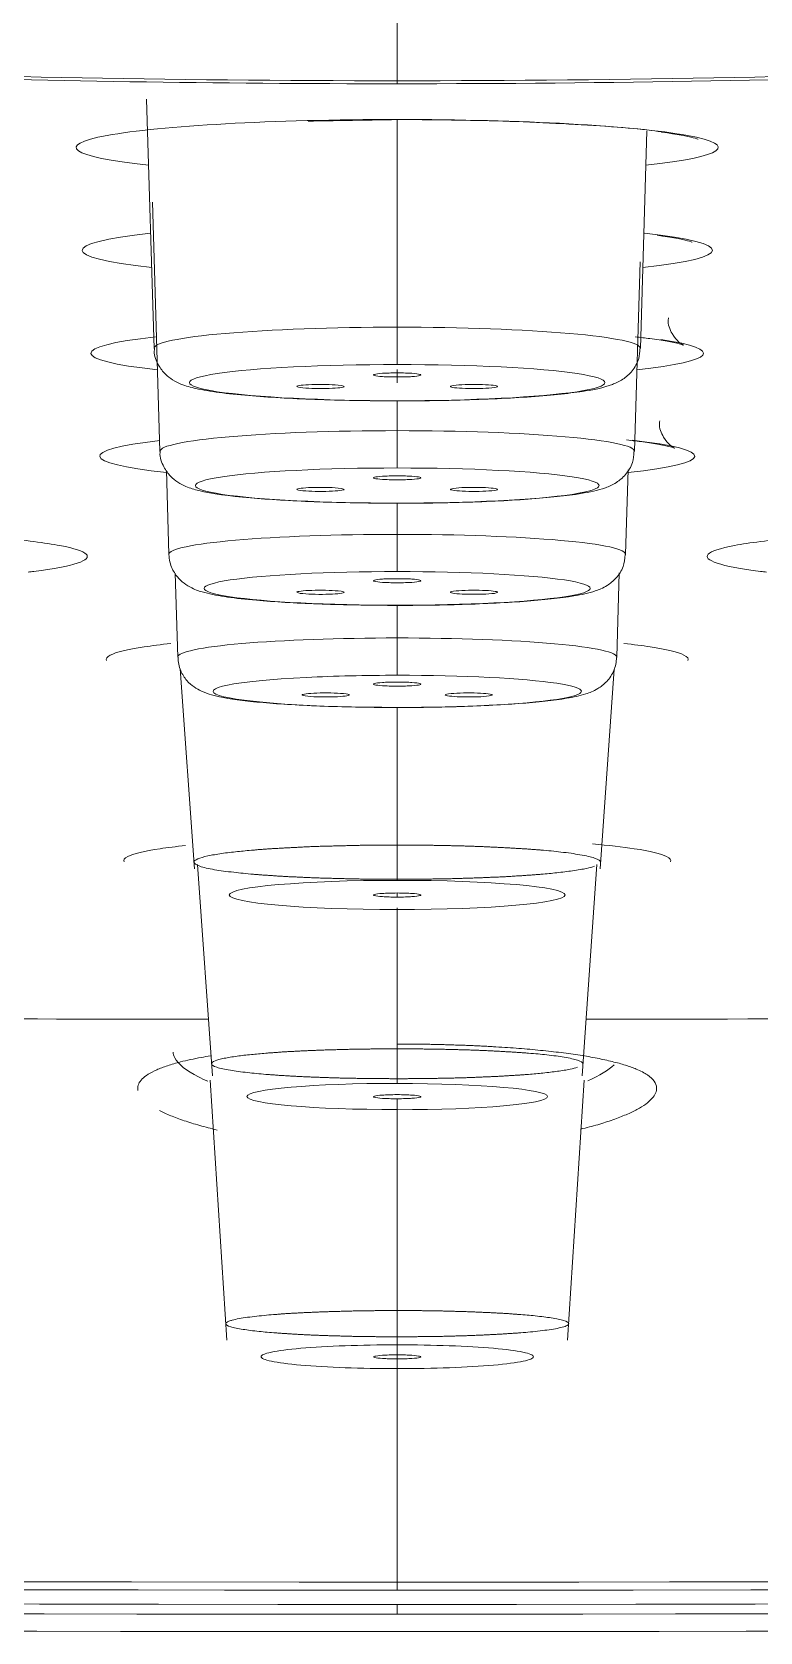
# Model space of a CAD drawing. Extents: x 19821 to 22981, y -91 to 2224.
# Drawn here: x 20687.25 to 20693.41, y 1291.2 to 1304.75 of the extents above; entities that cross this region are included whole.
import ezdxf

# ---------------------------------------------------------------- set-up
doc = ezdxf.new("R2010")
doc.units = 0
doc.header["$LTSCALE"] = 10
doc.header["$MEASUREMENT"] = 0
doc.layers.add('1', color=7, linetype='CONTINUOUS')

msp = doc.modelspace()

# ---------------------------------------------------------------- linework, layer by layer
at = {"layer": '1', "color": 7, "linetype": 'Continuous', "lineweight": 13}
for p, q in [((20690.341, 1304.973), (20690.341, 1304.341)), ((20690.341, 1304.341), (20690.341, 1304.315)), ((20690.341, 1302.253), (20690.341, 1304.012)), ((20690.341, 1301.937), (20690.341, 1302.253)), ((20690.341, 1301.894), (20690.341, 1301.781)), ((20690.341, 1301.377), (20690.341, 1301.629)), ((20690.341, 1301.061), (20690.341, 1301.377)), ((20690.341, 1300.499), (20690.341, 1300.762)), ((20690.341, 1300.183), (20690.341, 1300.499)), ((20690.341, 1299.621), (20690.341, 1299.897)), ((20690.341, 1299.305), (20690.341, 1299.621)), ((20690.341, 1297.867), (20690.341, 1299.032)), ((20690.341, 1293.924), (20690.341, 1295.718)), ((20690.341, 1291.623), (20690.341, 1293.563)), ((20690.341, 1291.555), (20690.341, 1291.623)), ((20690.341, 1291.432), (20690.341, 1291.434)), ((20690.341, 1291.434), (20690.341, 1291.352)), ((20690.341, 1291.201), (20690.341, 1291.205))]:
    msp.add_line(p, q, dxfattribs=at)
at = {"layer": '1', "color": 7, "linetype": 'Continuous', "lineweight": 18}
for p, q in [((20688.219, 1304.185), (20688.282, 1302.073)), ((20692.4, 1302.073), (20692.455, 1303.918)), ((20688.269, 1303.312), (20688.332, 1301.202)), ((20692.35, 1301.202), (20692.398, 1302.806)), ((20688.386, 1301.041), (20688.407, 1300.33)), ((20692.275, 1300.33), (20692.296, 1301.045)), ((20688.461, 1300.171), (20688.482, 1299.459)), ((20692.2, 1299.459), (20692.221, 1300.173)), ((20688.504, 1299.36), (20688.624, 1297.664)), ((20692.058, 1297.664), (20692.177, 1299.356)), ((20688.65, 1297.701), (20688.776, 1295.911)), ((20691.906, 1295.911), (20692.032, 1297.701)), ((20690.341, 1297.453), (20690.341, 1297.46)), ((20690.341, 1297.32), (20690.341, 1297.32)), ((20688.758, 1295.874), (20688.898, 1293.673)), ((20691.784, 1293.673), (20691.924, 1295.874))]:
    msp.add_line(p, q, dxfattribs=at)
at = {"layer": '1', "color": 7, "linetype": 'Continuous', "lineweight": 13}
for centre, major_axis, start_param, end_param in [((20690.341, 1302.937), (-124.486, 0), 4.712389, 6.292218), ((20690.341, 1302.937), (-124.486, 0), 3.139264, 4.704892), ((20690.341, 1305.469), (12.94, 0), 3.831712, 4.712389), ((20690.341, 1305.469), (12.94, 0), 4.712389, 5.596551), ((20690.341, 1303.776), (2.719, 0), 1.570796, 3.826803), ((20690.341, 1303.776), (2.719, 0), 5.597975, 7.853982), ((20690.341, 1302.905), (2.669, 0), 2.469145, 3.819293), ((20690.341, 1302.905), (2.669, 0), 5.605485, 6.952345), ((20690.341, 1302.074), (-2.059, 0), 4.712389, 6.285788), ((20690.341, 1302.074), (-2.059, 0), 3.13899, 4.712389), ((20690.341, 1302.033), (2.594, 0), 2.479257, 3.813992), ((20690.341, 1302.033), (2.594, 0), 5.610786, 6.817502), ((20690.341, 1301.784), (-1.759, 0), 4.712389, 7.853982), ((20690.341, 1301.784), (-1.759, 0), 1.570796, 4.712389), ((20690.341, 1301.161), (2.519, 0), 2.495505, 3.8243), ((20690.341, 1301.202), (-2.009, 0), 4.712389, 6.285786), ((20690.341, 1301.202), (-2.009, 0), 3.138992, 4.712389), ((20690.341, 1301.161), (2.519, 0), 5.600478, 6.944392), ((20690.341, 1300.912), (-1.709, 0), 4.712389, 7.853982), ((20690.341, 1300.912), (-1.709, 0), 1.570796, 4.712389), ((20690.341, 1300.33), (-1.934, 0), 4.712389, 6.285784), ((20690.341, 1300.33), (-1.934, 0), 3.118423, 4.712389), ((20690.341, 1300.041), (-1.634, 0), 4.712389, 7.853982), ((20690.341, 1300.041), (-1.634, 0), 1.570796, 4.712389), ((20690.341, 1299.459), (-1.859, 0), 4.712389, 6.285789), ((20690.341, 1299.459), (-1.859, 0), 3.114248, 4.712389), ((20690.341, 1299.169), (-1.559, 0), 5.226923, 7.853982), ((20690.341, 1299.169), (-1.559, 0), 1.570796, 4.712389), ((20690.341, 1305.454), (-104, 0), 1.50605, 1.555383), ((20690.341, 1305.454), (-104, 0), 1.58621, 1.638733)]:
    msp.add_ellipse(centre, major_axis=major_axis, ratio=0.087156, start_param=start_param, end_param=end_param, dxfattribs=at)
at = {"layer": '1', "color": 7, "linetype": 'Continuous', "lineweight": 18}
for centre, major_axis, ratio, start_param, end_param in [((20690.341, 1301.967), (-123.486, 0), 0.087156, 4.712389, 6.221456), ((20690.341, 1301.967), (-123.486, 0), 0.087156, 3.213209, 4.704892), ((20690.341, 1301.967), (121.8, 0), 0.087156, 1.570796, 4.70718), ((20690.341, 1301.967), (-120.85, 0), 0.087156, 4.712389, 7.853982), ((20690.341, 1301.967), (-121.8, 0), 0.087156, 1.570796, 4.70718), ((20690.341, 1301.967), (-120.85, 0), 0.087156, 1.570796, 4.712389), ((20690.341, 1302.016), (119.248, 0), 0.087156, 1.570796, 3.197179), ((20690.341, 1301.967), (119.464, 0), 0.087156, 1.570796, 3.186508), ((20690.341, 1302.016), (119.248, 0), 0.087156, 4.712389, 7.847018), ((20690.341, 1301.967), (119.464, 0), 0.087156, 4.712389, 7.853982), ((20690.341, 1305.454), (13.062, 0), 0.087156, 4.364065, 4.712389), ((20690.341, 1305.454), (13.062, 0), 0.087156, 4.712389, 5.121925), ((20690.341, 1301.967), (119.464, 0), 0.087156, 3.216942, 4.712389), ((20690.341, 1302.016), (119.248, 0), 0.087156, 3.248753, 4.705425), ((20690.341, 1301.967), (-123.486, 0), 0.087156, 1.570796, 3.036476), ((20690.341, 1301.967), (-123.486, 0), 0.087156, 0.153054, 1.5633), ((20690.341, 1299.169), (-1.559, 0), 0.087156, 4.712389, 5.226923), ((20690.341, 1297.867), (0, 0.3), 0.000112, 1.570981, 3.054213), ((20690.341, 1297.444), (-1.422, 0), 0.087156, 4.712675, 7.853508), ((20690.341, 1297.444), (-1.422, 0), 0.087155, 1.570961, 4.712037), ((20690.341, 1296.146), (0, 0.3), 0.000476, 1.588576, 3.053937), ((20690.343, 1295.737), (-1.274, 0), 0.087155, 4.713506, 7.852759), ((20690.339, 1295.736), (-1.274, 0), 0.087156, 1.572025, 4.711055), ((20690.341, 1302.016), (119.248, 0), 0.087156, 4.705425, 4.712389), ((20690.341, 1301.967), (-121.8, 0), 0.087156, 1.565587, 1.570796), ((20690.341, 1301.967), (123.486, 0), 0.087156, 4.704892, 4.712389)]:
    msp.add_ellipse(centre, major_axis=major_axis, ratio=ratio, start_param=start_param, end_param=end_param, dxfattribs=at)
for points, degree in [([(20689.586, 1303.999), (20690.341, 1304.012)], 1), ([(20690.341, 1301.867), (20690.29, 1301.866), (20690.207, 1301.864), (20690.138, 1301.854), (20690.138, 1301.844), (20690.208, 1301.834), (20690.29, 1301.832), (20690.341, 1301.832)], 3), ([(20690.341, 1301.832), (20690.392, 1301.832), (20690.475, 1301.834), (20690.544, 1301.844), (20690.544, 1301.854), (20690.474, 1301.864), (20690.392, 1301.866), (20690.341, 1301.867)], 3), ([(20689.865, 1301.76), (20689.834, 1301.763), (20689.769, 1301.768), (20689.641, 1301.769), (20689.538, 1301.764), (20689.479, 1301.754), (20689.497, 1301.746), (20689.518, 1301.742)], 3), ([(20689.518, 1301.742), (20689.549, 1301.739), (20689.613, 1301.734), (20689.742, 1301.733), (20689.845, 1301.738), (20689.903, 1301.748), (20689.886, 1301.756), (20689.865, 1301.76)], 3), ([(20690.817, 1301.76), (20690.796, 1301.756), (20690.778, 1301.748), (20690.838, 1301.738), (20690.942, 1301.733), (20691.07, 1301.734), (20691.134, 1301.739), (20691.164, 1301.742)], 3), ([(20691.164, 1301.742), (20691.185, 1301.746), (20691.203, 1301.754), (20691.143, 1301.764), (20691.039, 1301.769), (20690.911, 1301.768), (20690.847, 1301.763), (20690.817, 1301.76)], 3), ([(20690.341, 1300.995), (20690.29, 1300.994), (20690.207, 1300.992), (20690.138, 1300.983), (20690.138, 1300.972), (20690.208, 1300.963), (20690.29, 1300.961), (20690.341, 1300.96)], 3), ([(20690.341, 1300.96), (20690.392, 1300.961), (20690.475, 1300.963), (20690.544, 1300.972), (20690.544, 1300.983), (20690.474, 1300.992), (20690.392, 1300.994), (20690.341, 1300.995)], 3), ([(20689.865, 1300.888), (20689.834, 1300.892), (20689.769, 1300.897), (20689.641, 1300.897), (20689.538, 1300.892), (20689.479, 1300.882), (20689.497, 1300.875), (20689.518, 1300.871)], 3), ([(20689.518, 1300.871), (20689.549, 1300.867), (20689.613, 1300.862), (20689.742, 1300.862), (20689.845, 1300.867), (20689.903, 1300.877), (20689.886, 1300.884), (20689.865, 1300.888)], 3), ([(20690.817, 1300.888), (20690.796, 1300.884), (20690.778, 1300.877), (20690.838, 1300.867), (20690.942, 1300.862), (20691.07, 1300.862), (20691.134, 1300.867), (20691.164, 1300.871)], 3), ([(20691.164, 1300.871), (20691.185, 1300.875), (20691.203, 1300.882), (20691.143, 1300.892), (20691.039, 1300.897), (20690.911, 1300.897), (20690.847, 1300.892), (20690.817, 1300.888)], 3), ([(20689.865, 1300.017), (20689.834, 1300.02), (20689.769, 1300.025), (20689.641, 1300.026), (20689.538, 1300.021), (20689.479, 1300.011), (20689.497, 1300.003), (20689.518, 1299.999)], 3), ([(20690.341, 1300.123), (20690.29, 1300.123), (20690.207, 1300.121), (20690.138, 1300.111), (20690.138, 1300.101), (20690.208, 1300.091), (20690.29, 1300.089), (20690.341, 1300.089)], 3), ([(20690.341, 1300.089), (20690.392, 1300.089), (20690.475, 1300.091), (20690.544, 1300.101), (20690.544, 1300.111), (20690.474, 1300.121), (20690.392, 1300.123), (20690.341, 1300.123)], 3), ([(20691.164, 1299.999), (20691.185, 1300.003), (20691.203, 1300.011), (20691.143, 1300.021), (20691.039, 1300.026), (20690.911, 1300.025), (20690.847, 1300.02), (20690.817, 1300.017)], 3), ([(20689.518, 1299.999), (20689.549, 1299.996), (20689.613, 1299.99), (20689.742, 1299.99), (20689.845, 1299.995), (20689.903, 1300.005), (20689.886, 1300.013), (20689.865, 1300.017)], 3), ([(20690.817, 1300.017), (20690.796, 1300.013), (20690.778, 1300.005), (20690.838, 1299.995), (20690.942, 1299.99), (20691.07, 1299.991), (20691.134, 1299.996), (20691.164, 1299.999)], 3), ([(20690.341, 1299.247), (20690.29, 1299.247), (20690.207, 1299.245), (20690.138, 1299.235), (20690.138, 1299.225), (20690.208, 1299.215), (20690.29, 1299.213), (20690.341, 1299.213)], 3), ([(20690.341, 1299.213), (20690.392, 1299.213), (20690.475, 1299.215), (20690.544, 1299.225), (20690.544, 1299.235), (20690.474, 1299.245), (20690.392, 1299.247), (20690.341, 1299.247)], 3), ([(20689.908, 1299.147), (20689.878, 1299.151), (20689.813, 1299.156), (20689.684, 1299.156), (20689.581, 1299.151), (20689.523, 1299.141), (20689.541, 1299.134), (20689.562, 1299.13)], 3), ([(20689.562, 1299.13), (20689.592, 1299.126), (20689.657, 1299.121), (20689.786, 1299.121), (20689.889, 1299.126), (20689.947, 1299.136), (20689.929, 1299.143), (20689.908, 1299.147)], 3), ([(20690.774, 1299.147), (20690.753, 1299.143), (20690.735, 1299.136), (20690.795, 1299.126), (20690.899, 1299.121), (20691.026, 1299.121), (20691.09, 1299.126), (20691.12, 1299.13)], 3), ([(20691.12, 1299.13), (20691.141, 1299.134), (20691.159, 1299.141), (20691.1, 1299.151), (20690.996, 1299.156), (20690.868, 1299.156), (20690.804, 1299.151), (20690.774, 1299.147)], 3), ([(20690.341, 1297.461), (20690.29, 1297.46), (20690.207, 1297.458), (20690.137, 1297.449), (20690.138, 1297.438), (20690.208, 1297.429), (20690.29, 1297.426), (20690.341, 1297.426)], 3), ([(20690.341, 1297.426), (20690.392, 1297.426), (20690.475, 1297.429), (20690.545, 1297.438), (20690.544, 1297.449), (20690.474, 1297.458), (20690.392, 1297.46), (20690.341, 1297.461)], 3), ([(20690.341, 1295.753), (20690.289, 1295.752), (20690.206, 1295.75), (20690.137, 1295.74), (20690.138, 1295.73), (20690.208, 1295.72), (20690.29, 1295.718), (20690.341, 1295.718)], 3), ([(20690.341, 1295.718), (20690.392, 1295.718), (20690.475, 1295.721), (20690.545, 1295.73), (20690.544, 1295.74), (20690.474, 1295.75), (20690.392, 1295.752), (20690.341, 1295.753)], 3), ([(20690.341, 1293.633), (20690.183, 1293.633), (20689.891, 1293.628), (20689.503, 1293.606), (20689.248, 1293.572), (20689.158, 1293.533), (20689.248, 1293.493), (20689.504, 1293.46), (20689.892, 1293.437), (20690.183, 1293.432), (20690.341, 1293.432)], 3), ([(20690.341, 1293.548), (20690.29, 1293.548), (20690.208, 1293.546), (20690.139, 1293.536), (20690.139, 1293.526), (20690.209, 1293.517), (20690.29, 1293.514), (20690.341, 1293.514)], 3), ([(20690.341, 1293.432), (20690.5, 1293.432), (20690.791, 1293.437), (20691.179, 1293.46), (20691.434, 1293.493), (20691.524, 1293.533), (20691.433, 1293.572), (20691.178, 1293.606), (20690.79, 1293.628), (20690.499, 1293.633), (20690.341, 1293.633)], 3), ([(20690.341, 1293.514), (20690.392, 1293.514), (20690.474, 1293.517), (20690.543, 1293.526), (20690.542, 1293.536), (20690.473, 1293.546), (20690.392, 1293.548), (20690.341, 1293.548)], 3)]:
    msp.add_open_spline(points, degree=degree, dxfattribs=at)
for points, knots in [([(20690.341, 1304.012), (20690.569, 1304.012), (20691.117, 1304.006), (20691.918, 1303.973), (20692.45, 1303.93), (20692.58, 1303.907), (20692.582, 1303.906)], [0, 0, 0, 0, 0.250525, 0.622104, 0.995074, 1, 1, 1, 1]), ([(20692.582, 1303.906), (20692.713, 1303.885), (20692.835, 1303.867), (20692.889, 1303.845), (20692.888, 1303.846)], [0, 0, 0, 0, 0.678383, 1, 1, 1, 1]), ([(20692.541, 1303.033), (20692.669, 1303.011), (20692.788, 1302.994), (20692.84, 1302.973), (20692.839, 1302.974)], [0, 0, 0, 0, 0.680354, 1, 1, 1, 1]), ([(20692.357, 1302.172), (20692.4, 1302.167), (20692.56, 1302.148), (20692.729, 1302.117), (20692.782, 1302.093), (20692.731, 1302.118), (20692.667, 1302.192), (20692.628, 1302.282), (20692.637, 1302.328), (20692.638, 1302.332)], [0, 0, 0, 0, 0.124658, 0.488467, 0.702905, 0.807236, 0.895416, 0.989728, 1, 1, 1, 1]), ([(20688.286, 1302.075), (20688.285, 1302.067), (20688.279, 1302.017), (20688.314, 1301.933), (20688.376, 1301.852), (20688.447, 1301.8), (20688.533, 1301.76), (20688.694, 1301.716), (20689.027, 1301.673), (20689.646, 1301.637), (20690.091, 1301.63), (20690.341, 1301.629)], [0, 0, 0, 0, 0.009471, 0.055797, 0.095341, 0.135248, 0.185728, 0.285189, 0.540282, 0.762729, 1, 1, 1, 1]), ([(20690.341, 1301.629), (20690.527, 1301.629), (20690.925, 1301.635), (20691.507, 1301.661), (20691.927, 1301.707), (20692.115, 1301.746), (20692.242, 1301.801), (20692.331, 1301.875), (20692.389, 1301.974), (20692.395, 1302.043), (20692.394, 1302.072)], [0, 0, 0, 0, 0.180102, 0.406876, 0.639982, 0.808876, 0.872672, 0.922198, 0.968874, 1, 1, 1, 1]), ([(20692.283, 1301.298), (20692.333, 1301.293), (20692.492, 1301.274), (20692.658, 1301.243), (20692.708, 1301.22), (20692.658, 1301.244), (20692.594, 1301.316), (20692.554, 1301.406), (20692.563, 1301.454), (20692.565, 1301.461)], [0, 0, 0, 0, 0.140803, 0.492764, 0.701905, 0.80433, 0.890744, 0.983595, 1, 1, 1, 1]), ([(20688.335, 1301.204), (20688.334, 1301.2), (20688.327, 1301.154), (20688.36, 1301.072), (20688.419, 1300.987), (20688.489, 1300.933), (20688.57, 1300.894), (20688.725, 1300.849), (20689.038, 1300.807), (20689.618, 1300.772), (20690.073, 1300.763), (20690.312, 1300.762), (20690.341, 1300.762)], [0, 0, 0, 0, 0.00525, 0.053178, 0.093414, 0.133173, 0.181436, 0.269582, 0.53118, 0.753917, 0.970746, 1, 1, 1, 1]), ([(20690.341, 1300.762), (20690.524, 1300.762), (20690.913, 1300.767), (20691.481, 1300.794), (20691.88, 1300.837), (20692.065, 1300.876), (20692.184, 1300.925), (20692.275, 1300.997), (20692.337, 1301.096), (20692.345, 1301.167), (20692.345, 1301.2)], [0, 0, 0, 0, 0.181917, 0.408311, 0.64116, 0.798579, 0.8674, 0.917022, 0.964093, 1, 1, 1, 1]), ([(20685.4, 1300.532), (20685.708, 1300.529), (20686.274, 1300.516), (20687.018, 1300.471), (20687.533, 1300.405), (20687.758, 1300.332), (20687.682, 1300.253), (20687.421, 1300.204), (20687.232, 1300.181), (20687.215, 1300.179)], [0, 0, 0, 0, 0.164043, 0.328087, 0.49213, 0.656173, 0.820216, 0.98426, 1, 1, 1, 1]), ([(20693.468, 1300.179), (20693.451, 1300.181), (20693.261, 1300.204), (20693.003, 1300.253), (20692.922, 1300.331), (20693.15, 1300.406), (20693.663, 1300.471), (20694.409, 1300.516), (20694.974, 1300.529), (20695.282, 1300.532)], [0, 0, 0, 0, 0.016285, 0.180238, 0.34419, 0.508143, 0.672095, 0.836048, 1, 1, 1, 1]), ([(20688.408, 1300.328), (20688.411, 1300.284), (20688.427, 1300.211), (20688.488, 1300.122), (20688.556, 1300.067), (20688.632, 1300.028), (20688.785, 1299.981), (20689.08, 1299.941), (20689.648, 1299.906), (20690.085, 1299.898), (20690.314, 1299.897), (20690.341, 1299.897)], [0, 0, 0, 0, 0.049148, 0.09055, 0.13056, 0.177062, 0.255423, 0.531223, 0.754331, 0.97077, 1, 1, 1, 1]), ([(20690.341, 1299.897), (20690.52, 1299.897), (20690.896, 1299.902), (20691.441, 1299.928), (20691.811, 1299.968), (20691.991, 1300.007), (20692.102, 1300.05), (20692.195, 1300.121), (20692.259, 1300.218), (20692.27, 1300.291), (20692.271, 1300.328)], [0, 0, 0, 0, 0.184705, 0.410458, 0.642874, 0.784689, 0.861674, 0.911285, 0.95906, 1, 1, 1, 1]), ([(20687.88, 1299.429), (20687.871, 1299.445), (20687.898, 1299.485), (20688.103, 1299.535), (20688.339, 1299.565), (20688.424, 1299.575)], [0, 0, 0, 0, 0.300708, 0.776366, 1, 1, 1, 1]), ([(20692.261, 1299.574), (20692.343, 1299.565), (20692.58, 1299.535), (20692.782, 1299.486), (20692.811, 1299.445), (20692.802, 1299.429)], [0, 0, 0, 0, 0.216935, 0.693454, 1, 1, 1, 1]), ([(20688.485, 1299.457), (20688.486, 1299.416), (20688.5, 1299.345), (20688.557, 1299.257), (20688.624, 1299.201), (20688.696, 1299.162), (20688.823, 1299.12), (20689.052, 1299.084), (20689.529, 1299.047), (20690, 1299.034), (20690.275, 1299.032), (20690.341, 1299.032)], [0, 0, 0, 0, 0.047272, 0.08988, 0.130262, 0.175496, 0.246555, 0.464078, 0.69154, 0.92695, 1, 1, 1, 1]), ([(20690.341, 1299.032), (20690.515, 1299.032), (20690.878, 1299.037), (20691.401, 1299.063), (20691.745, 1299.1), (20691.918, 1299.138), (20692.022, 1299.176), (20692.116, 1299.245), (20692.182, 1299.342), (20692.196, 1299.416), (20692.198, 1299.456)], [0, 0, 0, 0, 0.187588, 0.412624, 0.644568, 0.775452, 0.8556, 0.905679, 0.95425, 1, 1, 1, 1]), ([(20688.028, 1297.725), (20688.019, 1297.74), (20688.046, 1297.779), (20688.243, 1297.826), (20688.468, 1297.854), (20688.549, 1297.863)], [0, 0, 0, 0, 0.30678, 0.777903, 1, 1, 1, 1]), ([(20690.341, 1297.577), (20690.335, 1297.577), (20690.322, 1297.577), (20690.302, 1297.577), (20690.283, 1297.577), (20690.263, 1297.577), (20690.244, 1297.577), (20690.224, 1297.577), (20690.205, 1297.577), (20690.185, 1297.578), (20690.166, 1297.578), (20690.146, 1297.578), (20690.127, 1297.578), (20690.107, 1297.578), (20690.088, 1297.579), (20690.068, 1297.579), (20690.048, 1297.579), (20690.029, 1297.579), (20690.009, 1297.58), (20689.99, 1297.58), (20689.97, 1297.58), (20689.951, 1297.581), (20689.931, 1297.581), (20689.912, 1297.582), (20689.892, 1297.582), (20689.873, 1297.583), (20689.853, 1297.583), (20689.834, 1297.583), (20689.815, 1297.584), (20689.795, 1297.585), (20689.776, 1297.585), (20689.757, 1297.586), (20689.738, 1297.586), (20689.719, 1297.587), (20689.7, 1297.587), (20689.681, 1297.588), (20689.662, 1297.589), (20689.643, 1297.59), (20689.624, 1297.59), (20689.605, 1297.591), (20689.587, 1297.592), (20689.568, 1297.592), (20689.55, 1297.593), (20689.531, 1297.594), (20689.513, 1297.595), (20689.495, 1297.596), (20689.477, 1297.597), (20689.459, 1297.598), (20689.441, 1297.598), (20689.423, 1297.599), (20689.405, 1297.6), (20689.388, 1297.601), (20689.37, 1297.602), (20689.353, 1297.603), (20689.336, 1297.604), (20689.318, 1297.605), (20689.301, 1297.606), (20689.284, 1297.608), (20689.268, 1297.609), (20689.251, 1297.61), (20689.235, 1297.611), (20689.218, 1297.612), (20689.202, 1297.613), (20689.186, 1297.614), (20689.17, 1297.616), (20689.155, 1297.617), (20689.139, 1297.618), (20689.068, 1297.624), (20688.94, 1297.637), (20688.777, 1297.659), (20688.652, 1297.688), (20688.606, 1297.72), (20688.641, 1297.749), (20688.727, 1297.774), (20688.845, 1297.795), (20688.979, 1297.811), (20689.086, 1297.821), (20689.156, 1297.827), (20689.19, 1297.83), (20689.224, 1297.832), (20689.259, 1297.835), (20689.295, 1297.837), (20689.331, 1297.839), (20689.368, 1297.841), (20689.405, 1297.843), (20689.443, 1297.845), (20689.481, 1297.847), (20689.52, 1297.849), (20689.559, 1297.851), (20689.598, 1297.853), (20689.638, 1297.854), (20689.678, 1297.856), (20689.719, 1297.857), (20689.759, 1297.858), (20689.8, 1297.859), (20689.842, 1297.86), (20689.883, 1297.861), (20689.924, 1297.862), (20689.966, 1297.863), (20690.008, 1297.864), (20690.049, 1297.865), (20690.091, 1297.865), (20690.133, 1297.866), (20690.175, 1297.866), (20690.216, 1297.866), (20690.258, 1297.867), (20690.3, 1297.867), (20690.327, 1297.867), (20690.341, 1297.867)], [0, 0, 0, 0, 0.003581, 0.007169, 0.010763, 0.014363, 0.01797, 0.021584, 0.025204, 0.02883, 0.032463, 0.036102, 0.039747, 0.043399, 0.047058, 0.050723, 0.054394, 0.058072, 0.061756, 0.065446, 0.069144, 0.072847, 0.076557, 0.080273, 0.083996, 0.087726, 0.091461, 0.095203, 0.098952, 0.102707, 0.106469, 0.110237, 0.114011, 0.117792, 0.121579, 0.125373, 0.129173, 0.13298, 0.136793, 0.140613, 0.144439, 0.148271, 0.15211, 0.155955, 0.159807, 0.163666, 0.16753, 0.171402, 0.175279, 0.179163, 0.183054, 0.186951, 0.190855, 0.194765, 0.198681, 0.202604, 0.206533, 0.210469, 0.214411, 0.21836, 0.222316, 0.226277, 0.230245, 0.23422, 0.238201, 0.242189, 0.246183, 0.250183, 0.29761, 0.355048, 0.422489, 0.499923, 0.562507, 0.618797, 0.668784, 0.712461, 0.74982, 0.7583, 0.766752, 0.775177, 0.783575, 0.791945, 0.800289, 0.808605, 0.816893, 0.825155, 0.833389, 0.841596, 0.849776, 0.857928, 0.866053, 0.874151, 0.882222, 0.890265, 0.898281, 0.906269, 0.91423, 0.922164, 0.930071, 0.93795, 0.945802, 0.953627, 0.961424, 0.969194, 0.976936, 0.984652, 0.99234, 1, 1, 1, 1]), ([(20690.341, 1297.867), (20690.347, 1297.867), (20690.36, 1297.867), (20690.38, 1297.867), (20690.399, 1297.867), (20690.419, 1297.867), (20690.438, 1297.866), (20690.458, 1297.866), (20690.477, 1297.866), (20690.497, 1297.866), (20690.517, 1297.866), (20690.536, 1297.866), (20690.556, 1297.866), (20690.575, 1297.865), (20690.595, 1297.865), (20690.615, 1297.865), (20690.634, 1297.865), (20690.654, 1297.864), (20690.673, 1297.864), (20690.693, 1297.864), (20690.713, 1297.863), (20690.732, 1297.863), (20690.752, 1297.863), (20690.771, 1297.862), (20690.791, 1297.862), (20690.81, 1297.861), (20690.83, 1297.861), (20690.849, 1297.86), (20690.868, 1297.86), (20690.888, 1297.859), (20690.907, 1297.859), (20690.926, 1297.858), (20690.945, 1297.857), (20690.964, 1297.857), (20690.983, 1297.856), (20691.002, 1297.856), (20691.021, 1297.855), (20691.04, 1297.854), (20691.059, 1297.854), (20691.077, 1297.853), (20691.096, 1297.852), (20691.115, 1297.851), (20691.133, 1297.85), (20691.151, 1297.85), (20691.17, 1297.849), (20691.188, 1297.848), (20691.206, 1297.847), (20691.224, 1297.846), (20691.242, 1297.845), (20691.26, 1297.844), (20691.277, 1297.843), (20691.295, 1297.842), (20691.312, 1297.841), (20691.33, 1297.84), (20691.347, 1297.839), (20691.364, 1297.838), (20691.381, 1297.837), (20691.398, 1297.836), (20691.415, 1297.835), (20691.431, 1297.834), (20691.448, 1297.833), (20691.464, 1297.832), (20691.48, 1297.83), (20691.496, 1297.829), (20691.512, 1297.828), (20691.527, 1297.827), (20691.543, 1297.826), (20691.614, 1297.82), (20691.743, 1297.807), (20691.905, 1297.784), (20692.03, 1297.756), (20692.063, 1297.733), (20692.062, 1297.721), (20692.062, 1297.721)], [0, 0, 0, 0, 0.007161, 0.014334, 0.02152, 0.028717, 0.035927, 0.043149, 0.050383, 0.057629, 0.064887, 0.072157, 0.079439, 0.086734, 0.09404, 0.101359, 0.10869, 0.116033, 0.123388, 0.130755, 0.138134, 0.145526, 0.152929, 0.160345, 0.167772, 0.175212, 0.182664, 0.190128, 0.197604, 0.205093, 0.212593, 0.220105, 0.22763, 0.235167, 0.242715, 0.250276, 0.257849, 0.265434, 0.273031, 0.280641, 0.288262, 0.295895, 0.303541, 0.311198, 0.318868, 0.32655, 0.334244, 0.34195, 0.349668, 0.357398, 0.36514, 0.372894, 0.380661, 0.388439, 0.39623, 0.404032, 0.411847, 0.419674, 0.427513, 0.435364, 0.443227, 0.451102, 0.458989, 0.466888, 0.474799, 0.482723, 0.490658, 0.498605, 0.593595, 0.708239, 0.842499, 0.996328, 1, 1, 1, 1]), ([(20691.994, 1297.877), (20692.132, 1297.864), (20692.414, 1297.832), (20692.636, 1297.778), (20692.663, 1297.74), (20692.654, 1297.724)], [0, 0, 0, 0, 0.306874, 0.727475, 1, 1, 1, 1]), ([(20692.012, 1297.687), (20691.993, 1297.681), (20691.943, 1297.668), (20691.836, 1297.649), (20691.702, 1297.633), (20691.595, 1297.622), (20691.525, 1297.617), (20691.492, 1297.614), (20691.457, 1297.612), (20691.422, 1297.609), (20691.387, 1297.607), (20691.35, 1297.605), (20691.314, 1297.602), (20691.276, 1297.6), (20691.238, 1297.598), (20691.2, 1297.596), (20691.161, 1297.595), (20691.122, 1297.593), (20691.082, 1297.591), (20691.043, 1297.59), (20691.002, 1297.588), (20690.962, 1297.587), (20690.921, 1297.586), (20690.88, 1297.584), (20690.839, 1297.583), (20690.798, 1297.582), (20690.756, 1297.581), (20690.715, 1297.581), (20690.673, 1297.58), (20690.632, 1297.579), (20690.59, 1297.579), (20690.548, 1297.578), (20690.507, 1297.578), (20690.465, 1297.577), (20690.424, 1297.577), (20690.382, 1297.577), (20690.355, 1297.577), (20690.341, 1297.577)], [0, 0, 0, 0, 0.098674, 0.216952, 0.320052, 0.40797, 0.428113, 0.448186, 0.468189, 0.488123, 0.507987, 0.527781, 0.547505, 0.567159, 0.586744, 0.606259, 0.625704, 0.64508, 0.664386, 0.683622, 0.702789, 0.721886, 0.740914, 0.759872, 0.77876, 0.797579, 0.816328, 0.835008, 0.853618, 0.872159, 0.89063, 0.909032, 0.927365, 0.945628, 0.963821, 0.981945, 1, 1, 1, 1]), ([(20690.341, 1295.887), (20690.334, 1295.887), (20690.32, 1295.887), (20690.3, 1295.887), (20690.279, 1295.888), (20690.258, 1295.888), (20690.238, 1295.888), (20690.217, 1295.888), (20690.196, 1295.888), (20690.176, 1295.888), (20690.155, 1295.888), (20690.134, 1295.889), (20690.114, 1295.889), (20690.093, 1295.889), (20690.072, 1295.889), (20690.052, 1295.89), (20690.031, 1295.89), (20690.011, 1295.89), (20689.99, 1295.891), (20689.97, 1295.891), (20689.949, 1295.892), (20689.929, 1295.892), (20689.909, 1295.892), (20689.888, 1295.893), (20689.868, 1295.893), (20689.848, 1295.894), (20689.828, 1295.894), (20689.808, 1295.895), (20689.788, 1295.896), (20689.768, 1295.896), (20689.748, 1295.897), (20689.729, 1295.898), (20689.709, 1295.898), (20689.69, 1295.899), (20689.67, 1295.9), (20689.651, 1295.9), (20689.632, 1295.901), (20689.613, 1295.902), (20689.594, 1295.903), (20689.575, 1295.904), (20689.556, 1295.904), (20689.537, 1295.905), (20689.519, 1295.906), (20689.501, 1295.907), (20689.482, 1295.908), (20689.464, 1295.909), (20689.446, 1295.91), (20689.429, 1295.911), (20689.411, 1295.912), (20689.394, 1295.913), (20689.376, 1295.914), (20689.359, 1295.915), (20689.342, 1295.916), (20689.326, 1295.917), (20689.309, 1295.919), (20689.293, 1295.92), (20689.276, 1295.921), (20689.26, 1295.922), (20689.244, 1295.923), (20689.178, 1295.929), (20689.06, 1295.94), (20688.912, 1295.96), (20688.798, 1295.985), (20688.756, 1296.012), (20688.788, 1296.038), (20688.866, 1296.06), (20688.975, 1296.078), (20689.097, 1296.092), (20689.195, 1296.101), (20689.258, 1296.106), (20689.288, 1296.108), (20689.319, 1296.11), (20689.35, 1296.113), (20689.382, 1296.115), (20689.415, 1296.117), (20689.448, 1296.118), (20689.482, 1296.12), (20689.516, 1296.122), (20689.551, 1296.124), (20689.586, 1296.125), (20689.621, 1296.127), (20689.657, 1296.128), (20689.693, 1296.129), (20689.73, 1296.131), (20689.767, 1296.132), (20689.804, 1296.133), (20689.841, 1296.134), (20689.879, 1296.135), (20689.917, 1296.136), (20689.955, 1296.137), (20689.993, 1296.138), (20690.032, 1296.138), (20690.07, 1296.139), (20690.109, 1296.139), (20690.148, 1296.14), (20690.186, 1296.14), (20690.225, 1296.14), (20690.264, 1296.141), (20690.302, 1296.141), (20690.328, 1296.141), (20690.341, 1296.141)], [0, 0, 0, 0, 0.004177, 0.008358, 0.012545, 0.016736, 0.020932, 0.025132, 0.029338, 0.033548, 0.037763, 0.041983, 0.046207, 0.050436, 0.054671, 0.05891, 0.063153, 0.067402, 0.071655, 0.075913, 0.080176, 0.084444, 0.088717, 0.092994, 0.097276, 0.101563, 0.105855, 0.110152, 0.114454, 0.11876, 0.123071, 0.127387, 0.131708, 0.136033, 0.140364, 0.144699, 0.149039, 0.153384, 0.157734, 0.162089, 0.166448, 0.170813, 0.175182, 0.179556, 0.183935, 0.188319, 0.192708, 0.197101, 0.201499, 0.205903, 0.210311, 0.214724, 0.219142, 0.223564, 0.227992, 0.232425, 0.236862, 0.241304, 0.245751, 0.250203, 0.297933, 0.355466, 0.4228, 0.499933, 0.562539, 0.618842, 0.668829, 0.71249, 0.749814, 0.758139, 0.766446, 0.774737, 0.783011, 0.791268, 0.799508, 0.807731, 0.815938, 0.824127, 0.8323, 0.840455, 0.848594, 0.856715, 0.86482, 0.872908, 0.880979, 0.889033, 0.897069, 0.905089, 0.913092, 0.921078, 0.929047, 0.936999, 0.944933, 0.952851, 0.960752, 0.968636, 0.976502, 0.984352, 0.992184, 1, 1, 1, 1]), ([(20690.341, 1296.181), (20690.349, 1296.181), (20690.366, 1296.181), (20690.392, 1296.181), (20690.417, 1296.181), (20690.442, 1296.181), (20690.468, 1296.18), (20690.493, 1296.18), (20690.518, 1296.18), (20690.542, 1296.18), (20690.567, 1296.179), (20690.592, 1296.179), (20690.616, 1296.179), (20690.641, 1296.178), (20690.665, 1296.178), (20690.689, 1296.177), (20690.714, 1296.177), (20690.738, 1296.176), (20690.762, 1296.175), (20690.786, 1296.175), (20690.809, 1296.174), (20690.833, 1296.173), (20690.857, 1296.172), (20690.88, 1296.172), (20690.904, 1296.171), (20690.927, 1296.17), (20690.95, 1296.169), (20690.973, 1296.168), (20690.996, 1296.167), (20691.019, 1296.166), (20691.042, 1296.165), (20691.065, 1296.164), (20691.088, 1296.163), (20691.11, 1296.161), (20691.133, 1296.16), (20691.155, 1296.159), (20691.203, 1296.156), (20691.276, 1296.152), (20691.371, 1296.145), (20691.465, 1296.137), (20691.586, 1296.125), (20691.731, 1296.109), (20691.891, 1296.087), (20692.036, 1296.062), (20692.164, 1296.033), (20692.276, 1296.003), (20692.379, 1295.965), (20692.466, 1295.92), (20692.523, 1295.867), (20692.542, 1295.814), (20692.532, 1295.765), (20692.501, 1295.719), (20692.448, 1295.673), (20692.375, 1295.627), (20692.282, 1295.583), (20692.17, 1295.539), (20692.042, 1295.498), (20691.945, 1295.472), (20691.894, 1295.46)], [0, 0, 0, 0, 0.00492, 0.009822, 0.014707, 0.019576, 0.024428, 0.029265, 0.034087, 0.038895, 0.043688, 0.048469, 0.053236, 0.057992, 0.062736, 0.067468, 0.072191, 0.076903, 0.081606, 0.086301, 0.090987, 0.095666, 0.100338, 0.105003, 0.109663, 0.114318, 0.118968, 0.123615, 0.128258, 0.132898, 0.137537, 0.142174, 0.14681, 0.151446, 0.156082, 0.160719, 0.165358, 0.185991, 0.206584, 0.227189, 0.247855, 0.289287, 0.330653, 0.37187, 0.413257, 0.454418, 0.495411, 0.550625, 0.605987, 0.662478, 0.705112, 0.747331, 0.789558, 0.832215, 0.874175, 0.916199, 0.958221, 1, 1, 1, 1]), ([(20690.341, 1296.141), (20690.348, 1296.141), (20690.362, 1296.141), (20690.382, 1296.141), (20690.403, 1296.141), (20690.423, 1296.141), (20690.444, 1296.141), (20690.465, 1296.14), (20690.485, 1296.14), (20690.506, 1296.14), (20690.527, 1296.14), (20690.547, 1296.14), (20690.568, 1296.139), (20690.589, 1296.139), (20690.609, 1296.139), (20690.63, 1296.139), (20690.65, 1296.138), (20690.671, 1296.138), (20690.691, 1296.138), (20690.712, 1296.137), (20690.732, 1296.137), (20690.753, 1296.136), (20690.773, 1296.136), (20690.793, 1296.135), (20690.813, 1296.135), (20690.834, 1296.134), (20690.854, 1296.134), (20690.874, 1296.133), (20690.894, 1296.133), (20690.914, 1296.132), (20690.933, 1296.131), (20690.953, 1296.131), (20690.973, 1296.13), (20690.992, 1296.129), (20691.011, 1296.129), (20691.031, 1296.128), (20691.05, 1296.127), (20691.069, 1296.126), (20691.088, 1296.126), (20691.107, 1296.125), (20691.126, 1296.124), (20691.144, 1296.123), (20691.163, 1296.122), (20691.181, 1296.121), (20691.199, 1296.12), (20691.217, 1296.119), (20691.235, 1296.118), (20691.253, 1296.117), (20691.271, 1296.116), (20691.288, 1296.115), (20691.305, 1296.114), (20691.323, 1296.113), (20691.339, 1296.112), (20691.356, 1296.111), (20691.373, 1296.11), (20691.389, 1296.109), (20691.406, 1296.107), (20691.422, 1296.106), (20691.437, 1296.105), (20691.504, 1296.1), (20691.622, 1296.089), (20691.77, 1296.069), (20691.884, 1296.043), (20691.914, 1296.024), (20691.913, 1296.014), (20691.913, 1296.013)], [0, 0, 0, 0, 0.008314, 0.016637, 0.024971, 0.033315, 0.041668, 0.050032, 0.058406, 0.066789, 0.075183, 0.083587, 0.092001, 0.100425, 0.108858, 0.117302, 0.125756, 0.13422, 0.142693, 0.151177, 0.159671, 0.168175, 0.176689, 0.185212, 0.193746, 0.20229, 0.210843, 0.219407, 0.227981, 0.236564, 0.245158, 0.253762, 0.262375, 0.270999, 0.279632, 0.288276, 0.296929, 0.305592, 0.314266, 0.322949, 0.331642, 0.340345, 0.349058, 0.357781, 0.366514, 0.375257, 0.38401, 0.392773, 0.401546, 0.410329, 0.419121, 0.427924, 0.436736, 0.445559, 0.454391, 0.463233, 0.472085, 0.480947, 0.489819, 0.498701, 0.593596, 0.708223, 0.842533, 0.996469, 1, 1, 1, 1]), ([(20688.146, 1295.789), (20688.145, 1295.792), (20688.143, 1295.811), (20688.148, 1295.844), (20688.178, 1295.886), (20688.229, 1295.926), (20688.301, 1295.963), (20688.393, 1295.998), (20688.492, 1296.027), (20688.589, 1296.05), (20688.675, 1296.067), (20688.733, 1296.077), (20688.759, 1296.081)], [0, 0, 0, 0, 0.031786, 0.157062, 0.280534, 0.403467, 0.527125, 0.649514, 0.77175, 0.854184, 0.935874, 1, 1, 1, 1]), ([(20691.867, 1295.984), (20691.851, 1295.978), (20691.805, 1295.967), (20691.707, 1295.951), (20691.585, 1295.936), (20691.487, 1295.927), (20691.424, 1295.922), (20691.394, 1295.92), (20691.363, 1295.918), (20691.331, 1295.916), (20691.299, 1295.914), (20691.267, 1295.912), (20691.234, 1295.91), (20691.2, 1295.908), (20691.166, 1295.906), (20691.131, 1295.905), (20691.096, 1295.903), (20691.061, 1295.902), (20691.025, 1295.9), (20690.988, 1295.899), (20690.952, 1295.897), (20690.915, 1295.896), (20690.878, 1295.895), (20690.84, 1295.894), (20690.803, 1295.893), (20690.765, 1295.892), (20690.727, 1295.891), (20690.688, 1295.891), (20690.65, 1295.89), (20690.611, 1295.889), (20690.573, 1295.889), (20690.534, 1295.888), (20690.496, 1295.888), (20690.457, 1295.888), (20690.418, 1295.888), (20690.38, 1295.887), (20690.354, 1295.887), (20690.341, 1295.887)], [0, 0, 0, 0, 0.098407, 0.216588, 0.3199, 0.408344, 0.428048, 0.447711, 0.467332, 0.486912, 0.506451, 0.525948, 0.545403, 0.564817, 0.58419, 0.603522, 0.622812, 0.642061, 0.661269, 0.680436, 0.699561, 0.718646, 0.737689, 0.756691, 0.775653, 0.794573, 0.813452, 0.832291, 0.851088, 0.869845, 0.888561, 0.907236, 0.92587, 0.944464, 0.963016, 0.981528, 1, 1, 1, 1]), ([(20688.815, 1295.453), (20688.764, 1295.466), (20688.666, 1295.491), (20688.534, 1295.532), (20688.42, 1295.574), (20688.356, 1295.604), (20688.328, 1295.618), (20688.328, 1295.618)], [0, 0, 0, 0, 0.249209, 0.499314, 0.749903, 0.999925, 1, 1, 1, 1]), ([(20690.341, 1293.702), (20690.335, 1293.702), (20690.322, 1293.702), (20690.304, 1293.702), (20690.285, 1293.702), (20690.266, 1293.702), (20690.247, 1293.702), (20690.229, 1293.702), (20690.21, 1293.702), (20690.191, 1293.702), (20690.172, 1293.702), (20690.153, 1293.703), (20690.135, 1293.703), (20690.116, 1293.703), (20690.097, 1293.703), (20690.078, 1293.703), (20690.059, 1293.704), (20690.041, 1293.704), (20690.022, 1293.704), (20690.003, 1293.705), (20689.984, 1293.705), (20689.966, 1293.705), (20689.947, 1293.706), (20689.928, 1293.706), (20689.91, 1293.707), (20689.891, 1293.707), (20689.873, 1293.708), (20689.854, 1293.708), (20689.836, 1293.709), (20689.817, 1293.709), (20689.799, 1293.71), (20689.781, 1293.71), (20689.763, 1293.711), (20689.745, 1293.711), (20689.727, 1293.712), (20689.709, 1293.713), (20689.691, 1293.713), (20689.673, 1293.714), (20689.656, 1293.715), (20689.638, 1293.715), (20689.621, 1293.716), (20689.603, 1293.717), (20689.586, 1293.718), (20689.569, 1293.719), (20689.552, 1293.719), (20689.535, 1293.72), (20689.519, 1293.721), (20689.502, 1293.722), (20689.486, 1293.723), (20689.469, 1293.724), (20689.453, 1293.725), (20689.437, 1293.726), (20689.421, 1293.727), (20689.405, 1293.728), (20689.39, 1293.729), (20689.374, 1293.73), (20689.359, 1293.731), (20689.344, 1293.732), (20689.329, 1293.733), (20689.268, 1293.738), (20689.158, 1293.747), (20689.021, 1293.765), (20688.916, 1293.787), (20688.88, 1293.809), (20688.897, 1293.827), (20688.92, 1293.836), (20688.932, 1293.839)], [0, 0, 0, 0, 0.007081, 0.014175, 0.021283, 0.028404, 0.035539, 0.042687, 0.049848, 0.057022, 0.06421, 0.071412, 0.078626, 0.085854, 0.093096, 0.100351, 0.107619, 0.114901, 0.122196, 0.129504, 0.136826, 0.144161, 0.15151, 0.158873, 0.166248, 0.173638, 0.18104, 0.188456, 0.195886, 0.203329, 0.210785, 0.218256, 0.225739, 0.233236, 0.240747, 0.248271, 0.255808, 0.263359, 0.270924, 0.278502, 0.286094, 0.293699, 0.301318, 0.308951, 0.316597, 0.324256, 0.331929, 0.339616, 0.347316, 0.35503, 0.362757, 0.370499, 0.378253, 0.386022, 0.393804, 0.401599, 0.409408, 0.417231, 0.425068, 0.432918, 0.515549, 0.615258, 0.732048, 0.86592, 0.944646, 1, 1, 1, 1]), ([(20691.75, 1293.839), (20691.779, 1293.831), (20691.802, 1293.816), (20691.784, 1293.797), (20691.744, 1293.783), (20691.685, 1293.77), (20691.613, 1293.759), (20691.534, 1293.749), (20691.453, 1293.741), (20691.386, 1293.735), (20691.338, 1293.732), (20691.308, 1293.73), (20691.277, 1293.728), (20691.245, 1293.726), (20691.213, 1293.724), (20691.18, 1293.722), (20691.147, 1293.72), (20691.113, 1293.719), (20691.078, 1293.717), (20691.044, 1293.715), (20691.008, 1293.714), (20690.973, 1293.713), (20690.937, 1293.711), (20690.901, 1293.71), (20690.864, 1293.709), (20690.828, 1293.708), (20690.791, 1293.707), (20690.753, 1293.706), (20690.716, 1293.705), (20690.679, 1293.705), (20690.641, 1293.704), (20690.604, 1293.703), (20690.566, 1293.703), (20690.528, 1293.703), (20690.491, 1293.702), (20690.453, 1293.702), (20690.416, 1293.702), (20690.378, 1293.702), (20690.353, 1293.702), (20690.341, 1293.702)], [0, 0, 0, 0, 0.133916, 0.212695, 0.28584, 0.353356, 0.415247, 0.471517, 0.52217, 0.567207, 0.582908, 0.598554, 0.614144, 0.629677, 0.645155, 0.660577, 0.675944, 0.691255, 0.70651, 0.721709, 0.736853, 0.751942, 0.766975, 0.781953, 0.796875, 0.811742, 0.826554, 0.84131, 0.856011, 0.870658, 0.885249, 0.899785, 0.914266, 0.928692, 0.943063, 0.95738, 0.971641, 0.985848, 1, 1, 1, 1])]:
    msp.add_open_spline(points, degree=3, knots=knots, dxfattribs=at)
at = {"layer": '1', "color": 7, "linetype": 'Continuous', "lineweight": 13}
for points in [[(20690.341, 1297.426), (20690.341, 1297.438), (20690.341, 1297.449), (20690.341, 1297.461)], [(20690.341, 1296.141), (20690.341, 1296.539), (20690.341, 1296.937), (20690.341, 1297.334)], [(20692.178, 1296.005), (20692.13, 1295.96), (20692.054, 1295.914), (20691.954, 1295.871)]]:
    msp.add_open_spline(points, degree=3, dxfattribs=at)
for points, knots in [([(20688.736, 1295.868), (20688.708, 1295.879), (20688.569, 1295.943), (20688.464, 1296.028), (20688.444, 1296.097), (20688.443, 1296.112)], [0, 0, 0, 0, 0.149241, 0.803665, 1, 1, 1, 1]), ([(20688.932, 1293.839), (20688.935, 1293.84), (20688.955, 1293.846), (20688.997, 1293.855), (20689.069, 1293.866), (20689.148, 1293.876), (20689.23, 1293.884), (20689.296, 1293.89), (20689.344, 1293.893), (20689.375, 1293.896), (20689.406, 1293.898), (20689.438, 1293.9), (20689.47, 1293.902), (20689.503, 1293.903), (20689.536, 1293.905), (20689.57, 1293.907), (20689.605, 1293.908), (20689.639, 1293.91), (20689.675, 1293.911), (20689.71, 1293.913), (20689.746, 1293.914), (20689.782, 1293.915), (20689.819, 1293.916), (20689.856, 1293.917), (20689.893, 1293.918), (20689.93, 1293.919), (20689.967, 1293.92), (20690.004, 1293.921), (20690.042, 1293.921), (20690.079, 1293.922), (20690.117, 1293.922), (20690.154, 1293.923), (20690.192, 1293.923), (20690.229, 1293.923), (20690.267, 1293.924), (20690.304, 1293.924), (20690.329, 1293.924), (20690.341, 1293.924)], [0, 0, 0, 0, 0.024282, 0.116528, 0.201099, 0.277984, 0.347177, 0.408671, 0.430191, 0.451632, 0.472991, 0.49427, 0.515469, 0.536587, 0.557624, 0.578581, 0.599457, 0.620252, 0.640967, 0.6616, 0.682153, 0.702625, 0.723017, 0.743327, 0.763557, 0.783706, 0.803774, 0.823761, 0.843667, 0.863492, 0.883236, 0.902899, 0.922482, 0.941983, 0.961403, 0.980742, 1, 1, 1, 1]), ([(20690.341, 1293.924), (20690.347, 1293.924), (20690.359, 1293.924), (20690.378, 1293.924), (20690.397, 1293.924), (20690.415, 1293.924), (20690.434, 1293.924), (20690.453, 1293.923), (20690.471, 1293.923), (20690.49, 1293.923), (20690.509, 1293.923), (20690.527, 1293.923), (20690.546, 1293.923), (20690.565, 1293.922), (20690.584, 1293.922), (20690.602, 1293.922), (20690.621, 1293.922), (20690.64, 1293.921), (20690.659, 1293.921), (20690.677, 1293.921), (20690.696, 1293.92), (20690.715, 1293.92), (20690.733, 1293.92), (20690.752, 1293.919), (20690.77, 1293.919), (20690.789, 1293.918), (20690.808, 1293.918), (20690.826, 1293.917), (20690.844, 1293.917), (20690.863, 1293.916), (20690.881, 1293.916), (20690.899, 1293.915), (20690.917, 1293.915), (20690.935, 1293.914), (20690.953, 1293.913), (20690.971, 1293.913), (20690.989, 1293.912), (20691.007, 1293.911), (20691.025, 1293.911), (20691.042, 1293.91), (20691.06, 1293.909), (20691.077, 1293.908), (20691.094, 1293.908), (20691.112, 1293.907), (20691.129, 1293.906), (20691.146, 1293.905), (20691.162, 1293.904), (20691.179, 1293.903), (20691.196, 1293.902), (20691.212, 1293.901), (20691.228, 1293.901), (20691.244, 1293.9), (20691.26, 1293.899), (20691.276, 1293.898), (20691.292, 1293.897), (20691.307, 1293.896), (20691.323, 1293.894), (20691.338, 1293.893), (20691.353, 1293.892), (20691.414, 1293.888), (20691.523, 1293.878), (20691.66, 1293.861), (20691.725, 1293.847), (20691.75, 1293.839), (20691.75, 1293.839)], [0, 0, 0, 0, 0.009608, 0.019237, 0.028887, 0.038558, 0.04825, 0.057964, 0.067698, 0.077453, 0.087229, 0.097027, 0.106845, 0.116684, 0.126545, 0.136426, 0.146328, 0.156252, 0.166196, 0.176162, 0.186148, 0.196155, 0.206184, 0.216233, 0.226304, 0.236395, 0.246508, 0.256641, 0.266795, 0.276971, 0.287167, 0.297384, 0.307623, 0.317882, 0.328162, 0.338463, 0.348786, 0.359129, 0.369493, 0.379878, 0.390284, 0.400711, 0.411159, 0.421628, 0.432117, 0.442628, 0.45316, 0.463712, 0.474286, 0.48488, 0.495496, 0.506132, 0.516789, 0.527467, 0.538166, 0.548886, 0.559627, 0.570389, 0.581172, 0.591975, 0.70432, 0.840341, 0.99997, 1, 1, 1, 1])]:
    msp.add_open_spline(points, degree=3, knots=knots, dxfattribs=at)
for points, weights in [([(20690.341, 1293.924), (20690.341, 1293.762), (20690.341, 1293.647), (20690.341, 1293.633)], [1.12329461988, 0.944876816082, 0.96009831753, 1.16895912422]), ([(20690.341, 1293.702), (20690.341, 1293.528), (20690.341, 1293.417), (20690.341, 1293.432)], [1.16896729987, 0.943680330823, 0.943677566745, 1.16895900763])]:
    msp.add_rational_spline(points, weights, degree=3, dxfattribs=at)

doc.saveas('drawing.dxf')
